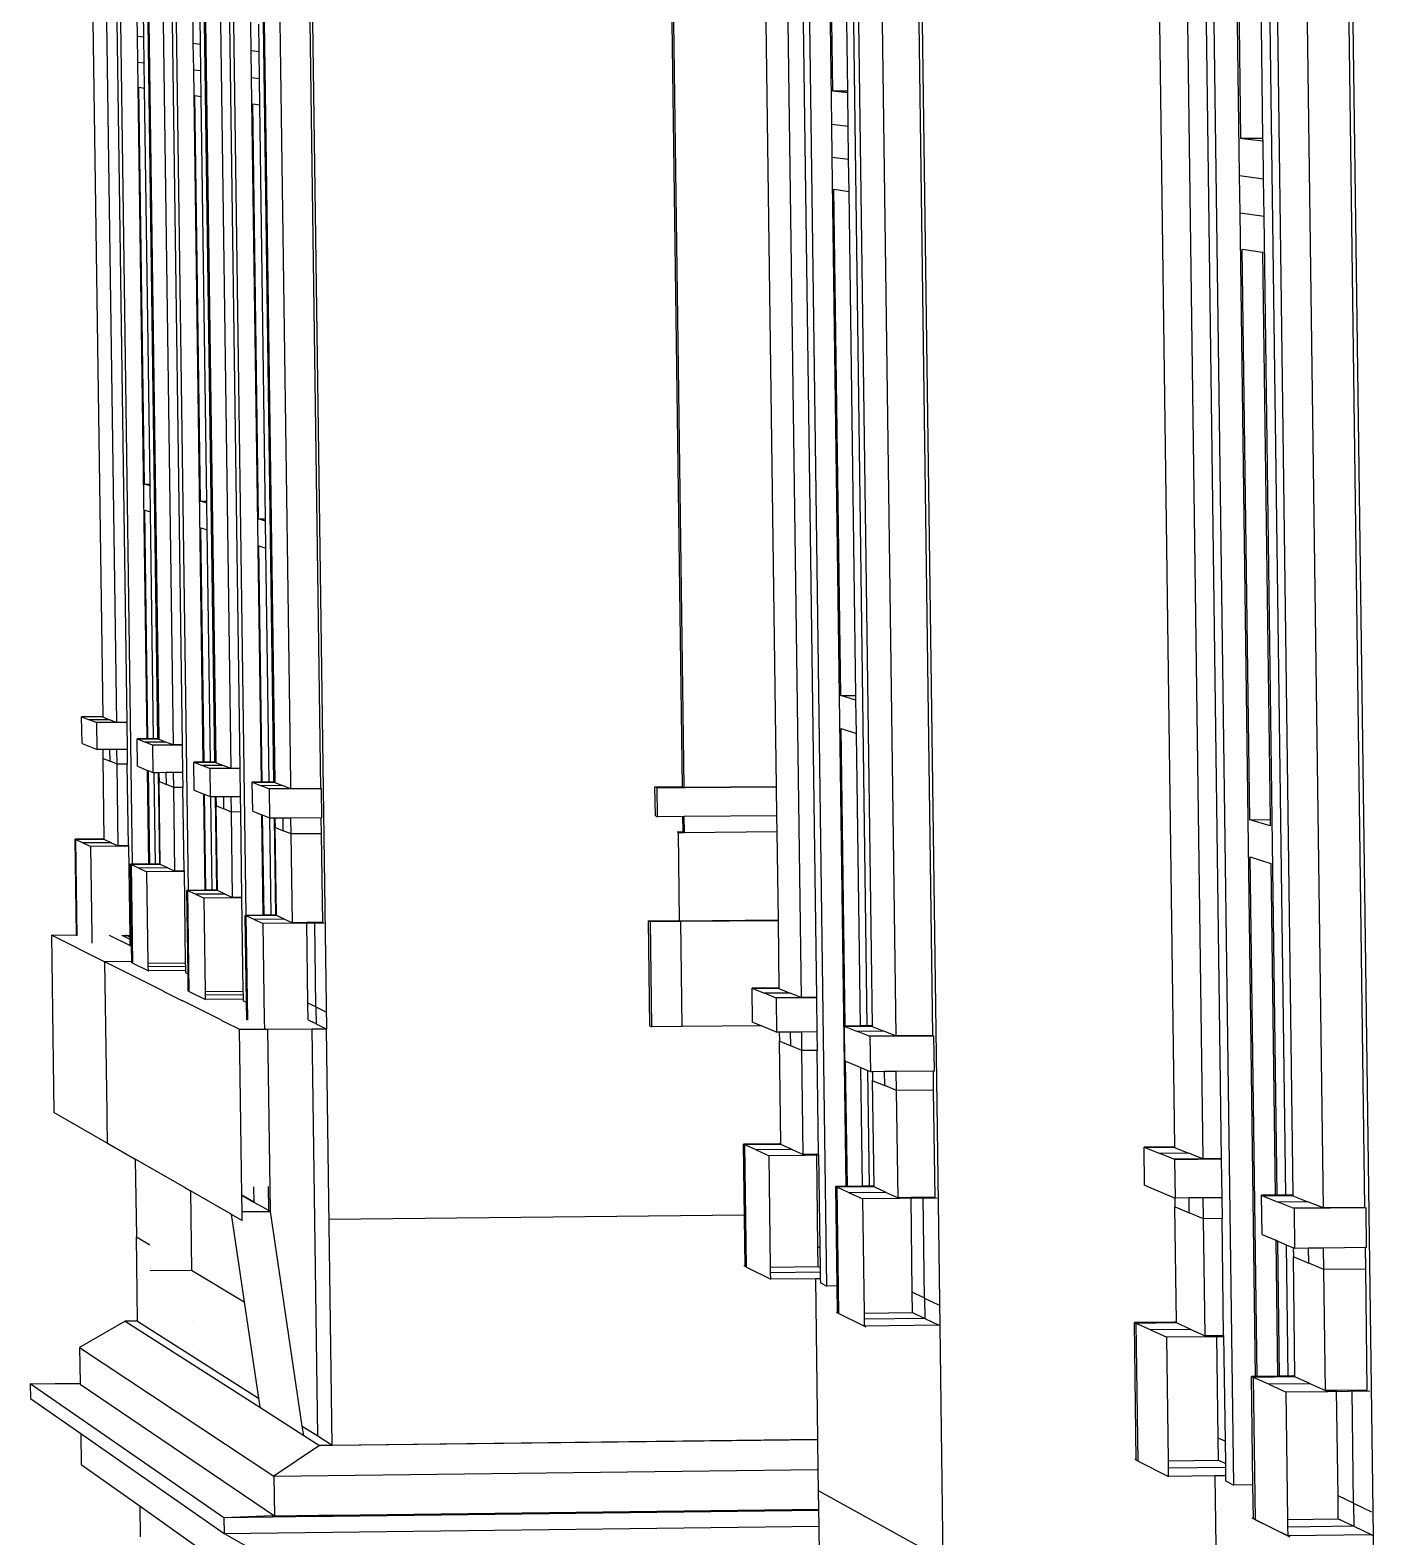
# Model space of a CAD drawing. Extents: x -106 to 80, y -44 to 65.
# Drawn here: x -104.66 to -99.27, y 0.11 to 6.14 of the extents above; entities that cross this region are included whole.
import ezdxf

# ---------------------------------------------------------------- set-up
doc = ezdxf.new("R2010")
doc.units = 0
doc.layers.get('0').update_dxf_attribs({"linetype": 'CONTINUOUS'})

msp = doc.modelspace()

# ---------------------------------------------------------------- linework, layer by layer
for p, q in [((-99.2843, 0.1133), (-99.5701, 21.6563)), ((-101.0191, 0.9534), (-101.2763, 20.0068)), ((-103.6944, 17.924), (-103.4762, 2.1432)), ((-99.7361, 8.9975), (-99.636, 1.4775)), ((-101.4018, 8.8145), (-101.3117, 2.1546)), ((-103.9974, 8.5294), (-103.9236, 3.2113)), ((-103.7624, 8.5552), (-103.6873, 3.1313)), ((-104.2239, 8.5045), (-104.1516, 3.3043)), ((-104.2518, 2.802), (-104.3135, 7.2321)), ((-104.2326, 6.1181), (-104.2481, 7.231)), ((-104.0285, 2.6976), (-104.0914, 7.2285)), ((-104.0089, 6.0898), (-104.0247, 7.2274)), ((-103.797, 2.5975), (-103.8612, 7.2247)), ((-103.7768, 6.0604), (-103.793, 7.2236)), ((-103.7389, 7.1981), (-103.6825, 3.1314)), ((-103.6763, 7.197), (-103.62, 3.1303)), ((-103.4981, 3.1055), (-103.5546, 7.197)), ((-102.0499, 3.1126), (-102.1056, 7.1973)), ((-102.1008, 7.1973), (-102.0451, 3.1109)), ((-101.4724, 1.113), (-101.5548, 7.1871)), ((-101.4526, 5.7662), (-101.4719, 7.1858)), ((-104.4239, 7.1362), (-104.3717, 3.3934)), ((-104.3692, 7.1348), (-104.3167, 3.3699)), ((-104.328, 7.1348), (-104.2755, 3.3702)), ((-104.2005, 7.1316), (-104.1472, 3.3044)), ((-104.1433, 7.1301), (-104.0897, 3.2798)), ((-104.1066, 7.1301), (-104.0531, 3.2801)), ((-103.9731, 7.1244), (-103.9188, 3.2113)), ((-103.9133, 7.1229), (-103.8586, 3.1856)), ((-103.8771, 7.1229), (-103.8225, 3.1859)), ((-99.843, 0.3163), (-99.9343, 7.1607)), ((-99.8198, 5.5595), (-99.8411, 7.1592)), ((-101.7288, 7.0672), (-101.6751, 3.1136)), ((-101.6401, 7.0649), (-101.575, 2.2684)), ((-101.5789, 7.0649), (-101.5139, 2.2689)), ((-101.4654, 7.0605), (-101.4496, 5.8994)), ((-101.3889, 5.8995), (-101.4046, 7.0589)), ((-101.357, 7.056), (-101.2907, 2.1548)), ((-101.263, 7.0535), (-101.1962, 2.1145)), ((-101.0477, 2.1158), (-101.1144, 7.0536)), ((-100.1522, 7.0261), (-100.0806, 1.6701)), ((-100.0398, 7.0232), (-99.9676, 1.6219)), ((-99.9652, 7.0233), (-99.8931, 1.6227)), ((-99.8331, 7.018), (-99.8157, 5.7095)), ((-99.7261, 5.7097), (-99.7435, 7.0157)), ((-99.6798, 7.0121), (-99.6061, 1.4778)), ((-99.5597, 7.0089), (-99.4855, 1.4262)), ((-99.3182, 1.4279), (-99.3922, 7.009)), ((-104.2069, 6.1148), (-104.2083, 6.22)), ((-103.9804, 6.0862), (-103.9819, 6.1936)), ((-103.7455, 6.0564), (-103.747, 6.1664)), ((-104.2326, 6.1181), (-104.2069, 6.1148)), ((-104.2312, 6.0146), (-104.2326, 6.1181)), ((-104.2054, 6.011), (-104.2069, 6.1148)), ((-104.0089, 6.0898), (-103.9804, 6.0862)), ((-104.0074, 5.9839), (-104.0089, 6.0898)), ((-103.979, 5.98), (-103.9804, 6.0862)), ((-103.7768, 6.0604), (-103.7455, 6.0564)), ((-103.7753, 5.9522), (-103.7768, 6.0604)), ((-103.744, 5.9479), (-103.7455, 6.0564)), ((-104.1935, 3.304), (-104.2312, 6.0146)), ((-104.2312, 6.0146), (-104.2054, 6.011)), ((-104.204, 5.9102), (-104.2054, 6.011)), ((-103.9689, 3.2109), (-104.0074, 5.9839)), ((-104.0074, 5.9839), (-103.979, 5.98)), ((-103.9775, 5.877), (-103.979, 5.98)), ((-104.2268, 5.9136), (-104.204, 5.9102)), ((-104.2047, 4.3237), (-104.2268, 5.9136)), ((-103.7362, 3.131), (-103.7753, 5.9522)), ((-103.7753, 5.9522), (-103.744, 5.9479)), ((-103.7425, 5.8425), (-103.744, 5.9479)), ((-104.182, 4.3238), (-104.204, 5.9102)), ((-103.9803, 4.2556), (-104.0029, 5.8807)), ((-104.0029, 5.8807), (-103.9775, 5.877)), ((-103.955, 4.2557), (-103.9775, 5.877)), ((-101.4496, 5.8994), (-101.439, 5.8981)), ((-101.4496, 5.8994), (-101.439, 5.8994)), ((-101.439, 5.8994), (-101.413, 5.8995)), ((-101.439, 5.8981), (-101.439, 5.8994)), ((-101.439, 5.8981), (-101.4129, 5.8951)), ((-101.4129, 5.8951), (-101.413, 5.8995)), ((-101.413, 5.8995), (-101.3889, 5.8995)), ((-101.4129, 5.8951), (-101.3888, 5.8923)), ((-101.3888, 5.8923), (-101.3889, 5.8995)), ((-101.3869, 5.7579), (-101.3888, 5.8923)), ((-103.7707, 5.8466), (-103.7425, 5.8425)), ((-103.7476, 4.1849), (-103.7707, 5.8466)), ((-103.7196, 4.1851), (-103.7425, 5.8425)), ((-101.4526, 5.7662), (-101.3869, 5.7579)), ((-101.4508, 5.6341), (-101.4526, 5.7662)), ((-101.3851, 5.6251), (-101.3869, 5.7579)), ((-99.8157, 5.7095), (-99.8082, 5.7086)), ((-99.8157, 5.7095), (-99.8082, 5.7095)), ((-99.8082, 5.7095), (-99.7752, 5.7096)), ((-99.8082, 5.7086), (-99.8082, 5.7095)), ((-99.8082, 5.7086), (-99.7751, 5.7048)), ((-99.7752, 5.7096), (-99.7261, 5.7097)), ((-99.7751, 5.7048), (-99.7752, 5.7096)), ((-99.7751, 5.7048), (-99.7259, 5.6991)), ((-99.7259, 5.6991), (-99.7261, 5.7097)), ((-99.7239, 5.5474), (-99.7259, 5.6991)), ((-101.395, 1.5117), (-101.4508, 5.6341)), ((-101.4508, 5.6341), (-101.3851, 5.6251)), ((-101.3834, 5.4963), (-101.3851, 5.6251)), ((-99.8198, 5.5595), (-99.7239, 5.5474)), ((-99.8178, 5.4107), (-99.8198, 5.5595)), ((-101.4168, 3.4773), (-101.4443, 5.5052)), ((-101.4443, 5.5052), (-101.3834, 5.4963)), ((-101.3561, 3.4777), (-101.3834, 5.4963)), ((-99.7219, 5.3976), (-99.7239, 5.5474)), ((-99.7557, 0.7512), (-99.8178, 5.4107)), ((-99.8178, 5.4107), (-99.7219, 5.3976)), ((-99.6697, 1.4771), (-99.7219, 5.3976)), ((-99.7793, 2.9802), (-99.8097, 5.2653)), ((-99.8097, 5.2653), (-99.7279, 5.2533)), ((-99.7279, 5.2533), (-99.6976, 2.9808)), ((-104.2047, 4.3237), (-104.182, 4.3238)), ((-104.1819, 4.3168), (-104.2047, 4.3237)), ((-104.1819, 4.3168), (-104.182, 4.3238)), ((-104.1804, 4.2129), (-104.1819, 4.3168)), ((-103.9803, 4.2556), (-103.955, 4.2557)), ((-103.9549, 4.2479), (-103.9803, 4.2556)), ((-103.9549, 4.2479), (-103.955, 4.2557)), ((-103.9534, 4.1416), (-103.9549, 4.2479)), ((-104.1905, 3.3041), (-104.2033, 4.22)), ((-104.2033, 4.22), (-104.1804, 4.2129)), ((-104.1678, 3.3042), (-104.1804, 4.2129)), ((-103.7476, 4.1849), (-103.7196, 4.1851)), ((-103.7195, 4.1764), (-103.7476, 4.1849)), ((-103.7195, 4.1764), (-103.7196, 4.1851)), ((-103.718, 4.0678), (-103.7195, 4.1764)), ((-103.9658, 3.211), (-103.9788, 4.1496)), ((-103.9788, 4.1496), (-103.9534, 4.1416)), ((-103.9405, 3.2111), (-103.9534, 4.1416)), ((-103.733, 3.131), (-103.7461, 4.0766)), ((-103.7461, 4.0766), (-103.718, 4.0678)), ((-103.705, 3.1312), (-103.718, 4.0678)), ((-101.4168, 3.4773), (-101.3561, 3.4777)), ((-101.3558, 3.4588), (-101.4168, 3.4773)), ((-101.3558, 3.4588), (-101.3561, 3.4777)), ((-101.354, 3.326), (-101.3558, 3.4588)), ((-104.3717, 3.3934), (-104.4559, 3.3928)), ((-104.4544, 3.2862), (-104.4559, 3.3928)), ((-104.4559, 3.3928), (-104.4526, 3.3915)), ((-104.3717, 3.392), (-104.4526, 3.3915)), ((-104.4526, 3.3915), (-104.4254, 3.3804)), ((-104.3443, 3.381), (-104.4254, 3.3804)), ((-104.398, 3.3694), (-104.4254, 3.3804)), ((-104.3717, 3.3934), (-104.3717, 3.392)), ((-104.3717, 3.392), (-104.3443, 3.381)), ((-104.3444, 3.3922), (-104.3445, 3.3922)), ((-104.3167, 3.3699), (-104.3443, 3.381)), ((-104.3169, 3.3812), (-104.317, 3.3812)), ((-104.3167, 3.3699), (-104.398, 3.3694)), ((-104.3958, 3.3685), (-104.398, 3.3694)), ((-104.2755, 3.3693), (-104.3958, 3.3685)), ((-104.3943, 3.2612), (-104.3958, 3.3685)), ((-104.2755, 3.3702), (-104.3167, 3.3699)), ((-104.2755, 3.3702), (-104.2755, 3.3693)), ((-104.2755, 3.3693), (-104.274, 3.262)), ((-101.3989, 2.1539), (-101.415, 3.3451)), ((-101.415, 3.3451), (-101.354, 3.326)), ((-101.3381, 2.1544), (-101.354, 3.326)), ((-104.4544, 3.2862), (-104.3943, 3.2612)), ((-104.3699, 3.2613), (-104.3943, 3.2612)), ((-104.3426, 3.2615), (-104.3699, 3.2613)), ((-104.3694, 3.2261), (-104.3699, 3.2613)), ((-104.3152, 3.2617), (-104.3426, 3.2615)), ((-104.342, 3.2146), (-104.3426, 3.2615)), ((-104.274, 3.262), (-104.3152, 3.2617)), ((-104.3144, 3.2031), (-104.3152, 3.2617)), ((-104.274, 3.262), (-104.2732, 3.2034)), ((-104.1935, 3.304), (-104.2333, 3.3038)), ((-104.2318, 3.1947), (-104.2333, 3.3038)), ((-104.2333, 3.3038), (-104.2299, 3.3024)), ((-104.1472, 3.3029), (-104.2299, 3.3024)), ((-104.2299, 3.3024), (-104.2014, 3.2908)), ((-104.1186, 3.2914), (-104.2014, 3.2908)), ((-104.1728, 3.2792), (-104.2014, 3.2908)), ((-104.1905, 3.3041), (-104.1935, 3.304)), ((-104.1678, 3.3042), (-104.1905, 3.3041)), ((-104.0897, 3.2798), (-104.1728, 3.2792)), ((-104.1705, 3.2783), (-104.1728, 3.2792)), ((-104.0531, 3.2791), (-104.1705, 3.2783)), ((-104.169, 3.1686), (-104.1705, 3.2783)), ((-104.1516, 3.3043), (-104.1678, 3.3042)), ((-104.1472, 3.3044), (-104.1516, 3.3043)), ((-104.1472, 3.3044), (-104.1472, 3.3029)), ((-104.1472, 3.3029), (-104.1186, 3.2914)), ((-104.1187, 3.3031), (-104.1188, 3.3031)), ((-104.0897, 3.2798), (-104.1186, 3.2914)), ((-104.0899, 3.2916), (-104.09, 3.2916)), ((-104.0531, 3.2801), (-104.0897, 3.2798)), ((-104.0531, 3.2801), (-104.0531, 3.2791)), ((-104.0531, 3.2791), (-104.0516, 3.1694)), ((-104.3701, 3.2264), (-104.3694, 3.2261)), ((-104.3656, 2.9029), (-104.3701, 3.2264)), ((-104.3694, 3.2261), (-104.342, 3.2146)), ((-104.3144, 3.2031), (-104.342, 3.2146)), ((-104.2732, 3.2034), (-104.3144, 3.2031)), ((-104.3098, 2.8761), (-104.3144, 3.2031)), ((-104.2686, 2.8764), (-104.2732, 3.2034)), ((-103.9689, 3.2109), (-104.0069, 3.2107)), ((-104.0053, 3.0992), (-104.0069, 3.2107)), ((-104.0069, 3.2107), (-104.0032, 3.2092)), ((-103.9188, 3.2098), (-104.0032, 3.2092)), ((-104.0032, 3.2092), (-103.9735, 3.1971)), ((-103.9658, 3.211), (-103.9689, 3.2109)), ((-103.9405, 3.2111), (-103.9658, 3.211)), ((-103.9236, 3.2113), (-103.9405, 3.2111)), ((-103.9188, 3.2113), (-103.9236, 3.2113)), ((-103.9188, 3.2113), (-103.9188, 3.2098)), ((-103.9188, 3.2098), (-103.8888, 3.1977)), ((-103.889, 3.21), (-103.889, 3.21)), ((-103.8588, 3.198), (-103.8589, 3.198)), ((-104.2318, 3.1947), (-104.1917, 3.178)), ((-104.1865, 2.8025), (-104.1917, 3.178)), ((-104.1917, 3.178), (-104.1888, 3.1768)), ((-104.1835, 2.8025), (-104.1888, 3.1768)), ((-104.169, 3.1686), (-104.1888, 3.1768)), ((-104.1659, 3.1686), (-104.169, 3.1686)), ((-104.1497, 3.1687), (-104.1659, 3.1686)), ((-104.1608, 2.8027), (-104.1659, 3.1686)), ((-104.1497, 3.1687), (-104.1446, 2.8028)), ((-104.1454, 3.1687), (-104.1497, 3.1687)), ((-104.1169, 3.1689), (-104.1454, 3.1687)), ((-104.1449, 3.1333), (-104.1454, 3.1687)), ((-104.0882, 3.1691), (-104.1169, 3.1689)), ((-104.1162, 3.1213), (-104.1169, 3.1689)), ((-104.0516, 3.1694), (-104.0882, 3.1691)), ((-104.0873, 3.1092), (-104.0882, 3.1691)), ((-104.0516, 3.1694), (-104.0507, 3.1094)), ((-103.8888, 3.1977), (-103.9735, 3.1971)), ((-103.9436, 3.185), (-103.9735, 3.1971)), ((-103.8586, 3.1856), (-103.9436, 3.185)), ((-103.9412, 3.184), (-103.9436, 3.185)), ((-103.8225, 3.1849), (-103.9412, 3.184)), ((-103.9396, 3.0718), (-103.9412, 3.184)), ((-103.8586, 3.1856), (-103.8888, 3.1977)), ((-103.8225, 3.1859), (-103.8586, 3.1856)), ((-103.8225, 3.1859), (-103.8225, 3.1849)), ((-103.8225, 3.1849), (-103.8209, 3.0727)), ((-104.1456, 3.1336), (-104.1449, 3.1333)), ((-104.141, 2.8028), (-104.1456, 3.1336)), ((-104.1449, 3.1333), (-104.1162, 3.1213)), ((-104.0873, 3.1092), (-104.1162, 3.1213)), ((-104.0507, 3.1094), (-104.0873, 3.1092)), ((-104.0827, 2.7748), (-104.0873, 3.1092)), ((-104.0461, 2.7751), (-104.0507, 3.1094)), ((-104.0053, 3.0992), (-103.9671, 3.0833)), ((-103.9618, 2.6981), (-103.9671, 3.0833)), ((-103.9671, 3.0833), (-103.964, 3.082)), ((-103.9587, 2.6982), (-103.964, 3.082)), ((-103.9396, 3.0718), (-103.964, 3.082)), ((-103.7362, 3.131), (-103.7727, 3.1307)), ((-103.7711, 3.0149), (-103.7727, 3.1307)), ((-103.7727, 3.1307), (-103.7689, 3.1292)), ((-103.6825, 3.1298), (-103.7689, 3.1292)), ((-103.7689, 3.1292), (-103.7378, 3.1166)), ((-103.6512, 3.1172), (-103.7378, 3.1166)), ((-103.7065, 3.104), (-103.7378, 3.1166)), ((-103.733, 3.131), (-103.7362, 3.131)), ((-103.705, 3.1312), (-103.733, 3.131)), ((-103.6196, 3.1046), (-103.7065, 3.104)), ((-103.7039, 3.1029), (-103.7065, 3.104)), ((-103.6873, 3.1313), (-103.705, 3.1312)), ((-103.4955, 3.1045), (-103.7039, 3.1029)), ((-103.7023, 2.9863), (-103.7039, 3.1029)), ((-103.6825, 3.1314), (-103.6873, 3.1313)), ((-103.6825, 3.1314), (-103.6825, 3.1298)), ((-103.6825, 3.1298), (-103.6512, 3.1172)), ((-103.6513, 3.13), (-103.6514, 3.13)), ((-103.6196, 3.1046), (-103.6512, 3.1172)), ((-103.62, 3.1303), (-103.62, 3.1303)), ((-103.62, 3.1303), (-103.6196, 3.1046)), ((-103.6198, 3.1175), (-103.6199, 3.1175)), ((-103.4981, 3.1055), (-103.6196, 3.1046)), ((-103.4981, 3.1055), (-103.4955, 3.1045)), ((-103.4939, 2.9879), (-103.4955, 3.1045)), ((-102.1605, 3.1118), (-102.0499, 3.1126)), ((-102.1589, 2.9954), (-102.1605, 3.1118)), ((-102.1605, 3.1118), (-102.1522, 3.1089)), ((-102.1522, 3.1089), (-102.0416, 3.1097)), ((-102.1506, 2.9924), (-102.1522, 3.1089)), ((-102.0499, 3.1126), (-102.0451, 3.1109)), ((-102.0451, 3.1109), (-101.6751, 3.1136)), ((-102.0451, 3.1109), (-102.0416, 3.1097)), ((-102.0416, 3.1097), (-101.6751, 3.1124)), ((-101.6751, 3.1136), (-101.6751, 3.1124)), ((-101.6751, 3.1124), (-101.6735, 2.996)), ((-103.9386, 3.0718), (-103.9396, 3.0718)), ((-103.9217, 3.072), (-103.9386, 3.0718)), ((-103.9334, 2.6984), (-103.9386, 3.0718)), ((-103.9217, 3.072), (-103.9165, 2.6985)), ((-103.9169, 3.072), (-103.9217, 3.072)), ((-103.9172, 3.0367), (-103.9164, 3.0363)), ((-103.9125, 2.6985), (-103.9172, 3.0367)), ((-103.887, 3.0722), (-103.9169, 3.072)), ((-103.9164, 3.0363), (-103.9169, 3.072)), ((-103.9164, 3.0363), (-103.8864, 3.0238)), ((-103.8571, 3.0724), (-103.887, 3.0722)), ((-103.8864, 3.0238), (-103.887, 3.0722)), ((-103.8562, 3.0111), (-103.8864, 3.0238)), ((-103.8209, 3.0727), (-103.8571, 3.0724)), ((-103.8562, 3.0111), (-103.8571, 3.0724)), ((-103.8209, 3.0727), (-103.8201, 3.0114)), ((-103.8201, 3.0114), (-103.8562, 3.0111)), ((-103.8515, 2.6692), (-103.8562, 3.0111)), ((-103.8201, 3.0114), (-103.8153, 2.6695)), ((-103.7711, 3.0149), (-103.7344, 2.9997)), ((-103.7289, 2.5981), (-103.7344, 2.9997)), ((-103.7344, 2.9997), (-103.7312, 2.9983)), ((-103.7256, 2.5981), (-103.7312, 2.9983)), ((-103.703, 2.9866), (-103.7312, 2.9983)), ((-103.6976, 2.5983), (-103.703, 2.9866)), ((-103.703, 2.9866), (-103.7023, 2.9863)), ((-103.6853, 2.9865), (-103.7023, 2.9863)), ((-103.6853, 2.9865), (-103.6799, 2.5985)), ((-103.6805, 2.9865), (-103.6853, 2.9865)), ((-103.6494, 2.9867), (-103.6805, 2.9865)), ((-103.68, 2.9495), (-103.6805, 2.9865)), ((-103.618, 2.987), (-103.6494, 2.9867)), ((-103.6487, 2.9364), (-103.6494, 2.9867)), ((-103.4964, 2.9879), (-103.618, 2.987)), ((-103.6171, 2.9233), (-103.618, 2.987)), ((-103.4956, 2.9242), (-103.4964, 2.9879)), ((-103.4939, 2.9879), (-103.4964, 2.9879)), ((-102.1589, 2.9954), (-102.1506, 2.9924)), ((-102.0435, 2.9932), (-102.1506, 2.9924)), ((-102.0474, 2.9316), (-102.0483, 2.9932)), ((-101.6735, 2.996), (-102.0435, 2.9932)), ((-102.0426, 2.9298), (-102.0435, 2.9932)), ((-101.6735, 2.996), (-101.6726, 2.9326)), ((-99.7793, 2.9802), (-99.6976, 2.9808)), ((-99.6973, 2.9553), (-99.7793, 2.9802)), ((-99.6976, 2.9808), (-99.6973, 2.9553)), ((-104.3693, 2.9029), (-104.4824, 2.902)), ((-104.4788, 2.9004), (-104.4824, 2.902)), ((-104.4771, 2.5191), (-104.4824, 2.902)), ((-104.3656, 2.9012), (-104.4788, 2.9004)), ((-104.4509, 2.8877), (-104.4788, 2.9004)), ((-104.4734, 2.5158), (-104.4788, 2.9004)), ((-104.3656, 2.9029), (-104.3693, 2.9029)), ((-104.3656, 2.9012), (-104.3693, 2.9029)), ((-104.3656, 2.9012), (-104.3656, 2.9029)), ((-104.3374, 2.8885), (-104.3656, 2.9012)), ((-103.6809, 2.9499), (-103.68, 2.9495)), ((-103.676, 2.5985), (-103.6809, 2.9499)), ((-103.68, 2.9495), (-103.6487, 2.9364)), ((-103.6171, 2.9233), (-103.6487, 2.9364)), ((-103.4956, 2.9242), (-103.6171, 2.9233)), ((-103.6122, 2.5678), (-103.6171, 2.9233)), ((-103.4906, 2.5688), (-103.4956, 2.9242)), ((-102.0715, 2.9314), (-102.0474, 2.9316)), ((-102.0667, 2.9296), (-102.0426, 2.9298)), ((-102.0618, 2.5747), (-102.0667, 2.9296)), ((-102.0426, 2.9298), (-101.6726, 2.9326)), ((-101.6726, 2.9326), (-101.6678, 2.578)), ((-104.3374, 2.8885), (-104.4509, 2.8877)), ((-104.4509, 2.8877), (-104.4193, 2.8732)), ((-104.3054, 2.8741), (-104.4193, 2.8732)), ((-104.4143, 2.5163), (-104.4193, 2.8732)), ((-104.3374, 2.8885), (-104.3098, 2.8761)), ((-104.2686, 2.8764), (-104.3098, 2.8761)), ((-104.3054, 2.8741), (-104.3098, 2.8761)), ((-104.2686, 2.8743), (-104.3054, 2.8741)), ((-104.2686, 2.8764), (-104.2636, 2.5164)), ((-104.2518, 2.802), (-104.2605, 2.8019)), ((-104.2567, 2.8002), (-104.2605, 2.8019)), ((-104.2559, 2.4738), (-104.2605, 2.8019)), ((-104.141, 2.8011), (-104.2567, 2.8002)), ((-104.2276, 2.7869), (-104.2567, 2.8002)), ((-104.2512, 2.4057), (-104.2567, 2.8002)), ((-104.1865, 2.8025), (-104.2518, 2.802)), ((-104.1115, 2.7878), (-104.2276, 2.7869)), ((-104.2276, 2.7869), (-104.1945, 2.7718)), ((-104.1835, 2.8025), (-104.1865, 2.8025)), ((-104.1608, 2.8027), (-104.1835, 2.8025)), ((-104.1448, 2.8028), (-104.1608, 2.8027)), ((-104.141, 2.8011), (-104.1448, 2.8028)), ((-104.1446, 2.8028), (-104.1448, 2.8028)), ((-104.141, 2.8028), (-104.1446, 2.8028)), ((-104.141, 2.8011), (-104.141, 2.8028)), ((-104.1115, 2.7878), (-104.141, 2.8011)), ((-104.1115, 2.7878), (-104.0827, 2.7748)), ((-99.7496, 0.7513), (-99.7773, 2.8312)), ((-99.7773, 2.8312), (-99.6953, 2.8055)), ((-99.6953, 2.8055), (-99.6776, 1.477)), ((-104.078, 2.7727), (-104.1945, 2.7718)), ((-104.1894, 2.4063), (-104.1945, 2.7718)), ((-104.0461, 2.7751), (-104.0827, 2.7748)), ((-104.078, 2.7727), (-104.0827, 2.7748)), ((-104.0461, 2.7729), (-104.078, 2.7727)), ((-104.0461, 2.7751), (-104.041, 2.4075)), ((-104.0307, 2.6958), (-104.0347, 2.6976)), ((-104.0285, 2.6976), (-104.0347, 2.6976)), ((-104.03, 2.3634), (-104.0347, 2.6976)), ((-103.9124, 2.6967), (-104.0307, 2.6958)), ((-104.0002, 2.6819), (-104.0307, 2.6958)), ((-104.0251, 2.2925), (-104.0307, 2.6958)), ((-103.9618, 2.6981), (-104.0285, 2.6976)), ((-103.8816, 2.6828), (-104.0002, 2.6819)), ((-104.0002, 2.6819), (-103.9656, 2.666)), ((-103.8466, 2.667), (-103.9656, 2.666)), ((-103.9604, 2.293), (-103.9656, 2.666)), ((-103.9587, 2.6982), (-103.9618, 2.6981)), ((-103.9334, 2.6984), (-103.9587, 2.6982)), ((-103.9165, 2.6985), (-103.9334, 2.6984)), ((-103.9164, 2.6985), (-103.9165, 2.6985)), ((-103.9125, 2.6985), (-103.9164, 2.6985)), ((-103.9124, 2.6967), (-103.9164, 2.6985)), ((-103.9124, 2.6967), (-103.9125, 2.6985)), ((-103.8816, 2.6828), (-103.9124, 2.6967)), ((-103.8816, 2.6828), (-103.8515, 2.6692)), ((-103.8153, 2.6695), (-103.8515, 2.6692)), ((-103.8466, 2.667), (-103.8515, 2.6692)), ((-103.8153, 2.6672), (-103.8466, 2.667)), ((-103.8153, 2.6695), (-103.8101, 2.2943)), ((-103.7969, 2.5956), (-103.801, 2.5975)), ((-103.797, 2.5975), (-103.801, 2.5975)), ((-103.7962, 2.249), (-103.801, 2.5975)), ((-103.7289, 2.5981), (-103.797, 2.5975)), ((-103.676, 2.5966), (-103.7969, 2.5956)), ((-103.765, 2.5811), (-103.7969, 2.5956)), ((-103.7911, 2.1774), (-103.7969, 2.5956)), ((-103.7256, 2.5981), (-103.7289, 2.5981)), ((-103.6976, 2.5983), (-103.7256, 2.5981)), ((-103.6802, 2.5985), (-103.6976, 2.5983)), ((-103.676, 2.5966), (-103.6802, 2.5985)), ((-103.6799, 2.5985), (-103.6802, 2.5985)), ((-103.676, 2.5985), (-103.6799, 2.5985)), ((-103.676, 2.5966), (-103.676, 2.5985)), ((-103.6438, 2.5821), (-103.676, 2.5966)), ((-103.6438, 2.5821), (-103.765, 2.5811)), ((-103.765, 2.5811), (-103.7288, 2.5645)), ((-103.6071, 2.5655), (-103.7288, 2.5645)), ((-103.7234, 2.1777), (-103.7288, 2.5645)), ((-103.6438, 2.5821), (-103.6122, 2.5678)), ((-103.5547, 2.5683), (-103.6122, 2.5678)), ((-103.6071, 2.5655), (-103.6122, 2.5678)), ((-103.4855, 2.5665), (-103.6071, 2.5655)), ((-103.4906, 2.5688), (-103.5547, 2.5683)), ((-103.5503, 2.2463), (-103.5547, 2.5683)), ((-103.5177, 2.2307), (-103.5224, 2.5686)), ((-102.1878, 2.5756), (-102.0667, 2.5766)), ((-102.1878, 2.5756), (-102.183, 2.5737)), ((-102.1878, 2.5756), (-102.182, 2.1548)), ((-102.0618, 2.5747), (-102.183, 2.5737)), ((-102.183, 2.5737), (-102.1781, 2.5718)), ((-102.057, 2.5728), (-102.1781, 2.5718)), ((-102.1724, 2.1506), (-102.1781, 2.5718)), ((-102.0667, 2.5766), (-102.0618, 2.5747)), ((-101.6678, 2.578), (-102.0618, 2.5747)), ((-102.0618, 2.5747), (-102.057, 2.5728)), ((-101.6678, 2.576), (-102.057, 2.5728)), ((-102.0512, 2.1517), (-102.057, 2.5728)), ((-101.6678, 2.578), (-101.6678, 2.576)), ((-101.6678, 2.576), (-101.6641, 2.3065)), ((-104.577, 2.5183), (-104.4771, 2.5191)), ((-104.577, 2.5183), (-104.567, 1.8077)), ((-104.3638, 2.4116), (-104.577, 2.5183)), ((-104.477, 2.5176), (-104.4771, 2.5191)), ((-104.4139, 2.4863), (-104.4143, 2.5163)), ((-104.2631, 2.4773), (-104.3441, 2.5169)), ((-104.2932, 2.5161), (-104.2956, 2.5173)), ((-104.2932, 2.5161), (-104.277, 2.5163)), ((-104.2648, 2.5023), (-104.2932, 2.5161)), ((-104.277, 2.5163), (-104.2794, 2.5174)), ((-104.277, 2.5163), (-104.2636, 2.5164)), ((-104.2635, 2.5097), (-104.277, 2.5163)), ((-104.2634, 2.5023), (-104.2648, 2.5023)), ((-104.2634, 2.5017), (-104.2648, 2.5023)), ((-104.2636, 2.5164), (-104.2635, 2.5097)), ((-104.2635, 2.5097), (-104.2634, 2.5023)), ((-104.2634, 2.5023), (-104.2634, 2.5017)), ((-104.2634, 2.5017), (-104.2631, 2.4773)), ((-104.2631, 2.4773), (-104.2559, 2.4738)), ((-104.2551, 2.4125), (-104.2559, 2.4738)), ((-104.2551, 2.4125), (-104.3638, 2.4116)), ((-104.3638, 2.4116), (-104.3554, 1.8097)), ((-104.1285, 2.2939), (-104.3631, 2.4112)), ((-104.3412, 2.4003), (-104.3412, 2.3991)), ((-104.255, 2.4076), (-104.2551, 2.4125)), ((-104.2512, 2.4057), (-104.255, 2.4076)), ((-104.2512, 2.4057), (-104.1889, 2.3749)), ((-104.1894, 2.4063), (-104.041, 2.4075)), ((-104.1892, 2.3916), (-104.1894, 2.4063)), ((-104.0408, 2.3928), (-104.1892, 2.3916)), ((-104.1889, 2.3749), (-104.1892, 2.3916)), ((-104.0406, 2.3762), (-104.1889, 2.3749)), ((-104.041, 2.4075), (-104.0408, 2.3928)), ((-104.0408, 2.3928), (-104.0406, 2.3762)), ((-104.0406, 2.3762), (-104.0404, 2.3685)), ((-104.0404, 2.3685), (-104.03, 2.3634)), ((-104.0291, 2.2953), (-104.03, 2.3634)), ((-104.0313, 2.2935), (-104.0313, 2.2944)), ((-104.0251, 2.2925), (-104.0289, 2.2944)), ((-103.9604, 2.293), (-103.8101, 2.2943)), ((-103.9602, 2.2777), (-103.9604, 2.293)), ((-103.8101, 2.2943), (-103.8099, 2.279)), ((-101.6641, 2.3065), (-101.7719, 2.3055)), ((-101.77, 2.1699), (-101.7719, 2.3055)), ((-101.7719, 2.3055), (-101.7665, 2.3033)), ((-101.6641, 2.3042), (-101.7665, 2.3033)), ((-101.7665, 2.3033), (-101.7225, 2.2855)), ((-101.6641, 2.3065), (-101.6641, 2.3042)), ((-101.6641, 2.3042), (-101.6197, 2.2864)), ((-104.0537, 2.2551), (-104.1285, 2.2926)), ((-104.0544, 2.2568), (-104.0537, 2.2564)), ((-104.0537, 2.2564), (-104.0537, 2.2551)), ((-103.8962, 2.1776), (-104.0537, 2.2564)), ((-104.0251, 2.2925), (-103.96, 2.2602)), ((-103.8099, 2.279), (-103.9602, 2.2777)), ((-103.96, 2.2602), (-103.9602, 2.2777)), ((-103.8097, 2.2615), (-103.96, 2.2602)), ((-103.8099, 2.279), (-103.8097, 2.2615)), ((-103.8097, 2.2615), (-103.8096, 2.2556)), ((-103.7962, 2.249), (-103.8096, 2.2556)), ((-103.7952, 2.1794), (-103.7962, 2.249)), ((-103.5493, 2.1786), (-103.5503, 2.2463)), ((-103.5177, 2.2307), (-103.5503, 2.2463)), ((-101.6197, 2.2864), (-101.7225, 2.2855)), ((-101.6781, 2.2675), (-101.7225, 2.2855)), ((-101.575, 2.2684), (-101.6781, 2.2675)), ((-101.6745, 2.266), (-101.6781, 2.2675)), ((-101.5139, 2.2674), (-101.6745, 2.266)), ((-101.6726, 2.1294), (-101.6745, 2.266)), ((-101.575, 2.2684), (-101.6197, 2.2864)), ((-101.5139, 2.2689), (-101.575, 2.2684)), ((-101.5139, 2.2689), (-101.5139, 2.2674)), ((-101.5139, 2.2674), (-101.512, 2.1308)), ((-103.8838, 2.1701), (-103.8962, 2.1763)), ((-103.7229, 2.1436), (-103.7234, 2.1777)), ((-103.5493, 2.1786), (-103.5331, 2.1708)), ((-103.5177, 2.2307), (-103.5167, 2.1629)), ((-103.5177, 2.2307), (-103.4806, 2.213)), ((-103.8838, 2.1714), (-103.8239, 2.1414)), ((-103.8838, 2.1714), (-103.8838, 2.1701)), ((-103.8239, 2.1414), (-103.7118, 2.142)), ((-103.8147, 1.4765), (-103.8239, 2.1414)), ((-103.7118, 2.142), (-103.5327, 2.1429)), ((-103.7118, 2.142), (-103.7017, 1.4128)), ((-103.5167, 2.1629), (-103.5331, 2.1708)), ((-103.5327, 2.1429), (-103.4762, 2.1432)), ((-103.5101, 0.5126), (-103.5327, 2.1429)), ((-103.5167, 2.1629), (-103.4797, 2.1449)), ((-103.4797, 2.1449), (-103.4762, 2.1432)), ((-103.4532, 0.4764), (-103.4762, 2.1432)), ((-102.182, 2.1548), (-102.1724, 2.1506)), ((-102.0512, 2.1517), (-102.1724, 2.1506)), ((-101.7332, 2.1546), (-102.0512, 2.1517)), ((-101.77, 2.1699), (-101.7332, 2.1546)), ((-101.7332, 2.1546), (-101.6726, 2.1294)), ((-101.6617, 2.1295), (-101.6726, 2.1294)), ((-101.6176, 2.1298), (-101.6617, 2.1295)), ((-101.6612, 2.0932), (-101.6617, 2.1295)), ((-101.5731, 2.1302), (-101.6176, 2.1298)), ((-101.6168, 2.0746), (-101.6176, 2.1298)), ((-101.512, 2.1308), (-101.5731, 2.1302)), ((-101.5721, 2.0559), (-101.5731, 2.1302)), ((-101.512, 2.1308), (-101.511, 2.0564)), ((-101.3989, 2.1539), (-101.4017, 2.1538)), ((-101.3998, 2.0142), (-101.4017, 2.1538)), ((-101.4017, 2.1538), (-101.396, 2.1515)), ((-101.3381, 2.1544), (-101.3989, 2.1539)), ((-101.2907, 2.1525), (-101.396, 2.1515)), ((-101.396, 2.1515), (-101.3493, 2.1326)), ((-101.2436, 2.1335), (-101.3493, 2.1326)), ((-101.3023, 2.1135), (-101.3493, 2.1326)), ((-101.3117, 2.1546), (-101.3381, 2.1544)), ((-101.2907, 2.1548), (-101.3117, 2.1546)), ((-101.1962, 2.1145), (-101.3023, 2.1135)), ((-101.2985, 2.112), (-101.3023, 2.1135)), ((-101.0438, 2.1143), (-101.2985, 2.112)), ((-101.2965, 1.9712), (-101.2985, 2.112)), ((-101.2907, 2.1548), (-101.2907, 2.1525)), ((-101.2907, 2.1525), (-101.2436, 2.1335)), ((-101.1962, 2.1145), (-101.2436, 2.1335)), ((-101.0477, 2.1158), (-101.1962, 2.1145)), ((-101.0477, 2.1158), (-101.0438, 2.1143)), ((-101.0419, 1.9736), (-101.0438, 2.1143)), ((-101.6624, 2.0937), (-101.6612, 2.0932)), ((-101.6568, 1.6828), (-101.6624, 2.0937)), ((-101.6612, 2.0932), (-101.6168, 2.0746)), ((-101.5721, 2.0559), (-101.6168, 2.0746)), ((-101.511, 2.0564), (-101.5721, 2.0559)), ((-101.5665, 1.6393), (-101.5721, 2.0559)), ((-101.5053, 1.6399), (-101.511, 2.0564)), ((-101.397, 2.013), (-101.3998, 2.0142)), ((-101.3902, 1.5118), (-101.397, 2.013)), ((-101.397, 2.013), (-101.3359, 1.9876)), ((-101.3295, 1.5124), (-101.3359, 1.9876)), ((-101.3359, 1.9876), (-101.3093, 1.9765)), ((-101.3093, 1.9765), (-101.303, 1.5127)), ((-101.2965, 1.9712), (-101.3093, 1.9765)), ((-101.2882, 1.9713), (-101.2965, 1.9712)), ((-101.289, 1.9357), (-101.2877, 1.9352)), ((-101.2832, 1.5129), (-101.289, 1.9357)), ((-101.2414, 1.9717), (-101.2882, 1.9713)), ((-101.2877, 1.9352), (-101.2882, 1.9713)), ((-101.2877, 1.9352), (-101.2406, 1.9155)), ((-101.1943, 1.9722), (-101.2414, 1.9717)), ((-101.2406, 1.9155), (-101.2414, 1.9717)), ((-101.0458, 1.9736), (-101.1943, 1.9722)), ((-101.1932, 1.8956), (-101.1943, 1.9722)), ((-101.0448, 1.897), (-101.0458, 1.9736)), ((-101.0419, 1.9736), (-101.0458, 1.9736)), ((-101.1932, 1.8956), (-101.2406, 1.9155)), ((-101.0448, 1.897), (-101.1932, 1.8956)), ((-101.1874, 1.4667), (-101.1932, 1.8956)), ((-101.039, 1.4682), (-101.0448, 1.897)), ((-104.3537, 1.6855), (-104.567, 1.8077)), ((-104.3554, 1.8097), (-104.3547, 1.8097)), ((-104.3554, 1.8097), (-104.355, 1.7808)), ((-104.3543, 1.7804), (-104.355, 1.7808)), ((-104.355, 1.7808), (-104.3537, 1.6855)), ((-104.3537, 1.6855), (-104.353, 1.6855)), ((-104.353, 1.6851), (-104.2413, 1.6211)), ((-101.6627, 1.6828), (-101.806, 1.6814)), ((-101.7993, 1.191), (-101.806, 1.6814)), ((-101.8001, 1.6787), (-101.806, 1.6814)), ((-101.6568, 1.6801), (-101.8001, 1.6787)), ((-101.755, 1.6581), (-101.8001, 1.6787)), ((-101.7935, 1.1881), (-101.8001, 1.6787)), ((-101.6112, 1.6595), (-101.755, 1.6581)), ((-101.755, 1.6581), (-101.7037, 1.6347)), ((-101.5592, 1.6361), (-101.7037, 1.6347)), ((-101.6976, 1.1891), (-101.7037, 1.6347)), ((-101.6568, 1.6828), (-101.6627, 1.6828)), ((-101.6568, 1.6801), (-101.6627, 1.6828)), ((-101.6568, 1.6801), (-101.6568, 1.6828)), ((-101.6112, 1.6595), (-101.6568, 1.6801)), ((-101.6112, 1.6595), (-101.5665, 1.6393)), ((-101.513, 1.6399), (-101.5665, 1.6393)), ((-101.5592, 1.6361), (-101.5665, 1.6393)), ((-101.5053, 1.6366), (-101.5592, 1.6361)), ((-101.508, 1.2703), (-101.513, 1.6399)), ((-101.5053, 1.6399), (-101.513, 1.6399)), ((-101.5053, 1.6399), (-101.5003, 1.2666)), ((-100.0806, 1.6701), (-100.2022, 1.669)), ((-100.2002, 1.5164), (-100.2022, 1.669)), ((-100.2022, 1.669), (-100.1954, 1.6662)), ((-100.0806, 1.6673), (-100.1954, 1.6662)), ((-100.1954, 1.6662), (-100.1397, 1.6436)), ((-100.0243, 1.6447), (-100.1397, 1.6436)), ((-100.0834, 1.6208), (-100.1397, 1.6436)), ((-100.0806, 1.6701), (-100.0806, 1.6673)), ((-100.0806, 1.6673), (-100.0243, 1.6447)), ((-99.9676, 1.6219), (-100.0243, 1.6447)), ((-99.9682, 1.6453), (-99.9682, 1.6453)), ((-104.2413, 1.6211), (-104.2369, 1.3101)), ((-104.0433, 1.5077), (-104.2413, 1.6211)), ((-99.9676, 1.6219), (-100.0834, 1.6208)), ((-100.0788, 1.6189), (-100.0834, 1.6208)), ((-99.8931, 1.6207), (-100.0788, 1.6189)), ((-100.0768, 1.465), (-100.0788, 1.6189)), ((-99.8931, 1.6227), (-99.9676, 1.6219)), ((-99.8931, 1.6227), (-99.8931, 1.6207)), ((-99.8931, 1.6207), (-99.891, 1.4669)), ((-103.7676, 1.5104), (-103.7668, 1.4495)), ((-103.7675, 1.5104), (-103.7667, 1.4495)), ((-103.7095, 1.511), (-103.7082, 1.4165)), ((-101.395, 1.5117), (-101.4369, 1.5113)), ((-101.4307, 1.5085), (-101.4369, 1.5113)), ((-101.4315, 1.1134), (-101.4369, 1.5113)), ((-101.2832, 1.51), (-101.4307, 1.5085)), ((-101.3829, 1.4867), (-101.4307, 1.5085)), ((-101.4238, 1.0034), (-101.4307, 1.5085)), ((-101.3902, 1.5118), (-101.395, 1.5117)), ((-101.3295, 1.5124), (-101.3902, 1.5118)), ((-101.303, 1.5127), (-101.3295, 1.5124)), ((-101.2895, 1.5128), (-101.303, 1.5127)), ((-101.2832, 1.5129), (-101.2895, 1.5128)), ((-101.2832, 1.51), (-101.2895, 1.5128)), ((-101.2832, 1.51), (-101.2832, 1.5129)), ((-101.2349, 1.4881), (-101.2832, 1.51)), ((-100.2002, 1.5164), (-100.0779, 1.4655)), ((-104.0433, 1.5077), (-104.0202, 1.4945)), ((-104.0202, 1.4945), (-104.0158, 1.1766)), ((-103.8575, 1.4013), (-104.0202, 1.4945)), ((-103.8147, 1.4765), (-103.7668, 1.4495)), ((-103.8138, 1.4109), (-103.8147, 1.4765)), ((-103.7668, 1.4495), (-103.8147, 1.4765)), ((-103.8147, 1.4765), (-103.8147, 1.4765)), ((-103.7668, 1.4495), (-103.7667, 1.4495)), ((-103.7667, 1.4495), (-103.7082, 1.4165)), ((-101.2349, 1.4881), (-101.3829, 1.4867)), ((-101.3829, 1.4867), (-101.3284, 1.4618)), ((-101.1798, 1.4633), (-101.3284, 1.4618)), ((-101.3222, 1.0045), (-101.3284, 1.4618)), ((-101.2349, 1.4881), (-101.1874, 1.4667)), ((-101.1352, 1.4673), (-101.1874, 1.4667)), ((-101.1798, 1.4633), (-101.1874, 1.4667)), ((-101.0312, 1.4648), (-101.1798, 1.4633)), ((-101.039, 1.4682), (-101.1352, 1.4673)), ((-101.1301, 1.0881), (-101.1352, 1.4673)), ((-101.0812, 1.0647), (-101.0866, 1.4678)), ((-100.0774, 1.4299), (-100.0779, 1.4655)), ((-100.0779, 1.4655), (-100.0768, 1.465)), ((-100.0219, 1.4656), (-100.0768, 1.465)), ((-99.9656, 1.4661), (-100.0219, 1.4656)), ((-100.0211, 1.4063), (-100.0219, 1.4656)), ((-99.891, 1.4669), (-99.9656, 1.4661)), ((-99.9645, 1.3826), (-99.9656, 1.4661)), ((-99.891, 1.4669), (-99.8899, 1.3834)), ((-99.6776, 1.477), (-99.732, 1.4765)), ((-99.7299, 1.3188), (-99.732, 1.4765)), ((-99.732, 1.4765), (-99.7247, 1.4735)), ((-99.6061, 1.4747), (-99.7247, 1.4735)), ((-99.7247, 1.4735), (-99.6651, 1.4494)), ((-99.6697, 1.4771), (-99.6776, 1.477)), ((-99.636, 1.4775), (-99.6697, 1.4771)), ((-99.546, 1.4506), (-99.6651, 1.4494)), ((-99.6051, 1.425), (-99.6651, 1.4494)), ((-99.6061, 1.4778), (-99.636, 1.4775)), ((-99.6061, 1.4778), (-99.6061, 1.4747)), ((-99.6061, 1.4747), (-99.546, 1.4506)), ((-99.4855, 1.4262), (-99.546, 1.4506)), ((-99.486, 1.4512), (-99.4861, 1.4512)), ((-103.8575, 1.4013), (-103.8133, 1.3759)), ((-103.8575, 1.4013), (-103.8052, 1.0496)), ((-103.8138, 1.4109), (-103.7004, 1.4121)), ((-103.8133, 1.3759), (-103.8138, 1.4109)), ((-103.7082, 1.4165), (-103.7017, 1.4128)), ((-103.7017, 1.4128), (-103.7004, 1.4121)), ((-103.5725, 0.5524), (-103.7004, 1.4121)), ((-103.5276, 1.4138), (-103.5273, 1.4137)), ((-101.8021, 1.3965), (-103.4656, 1.3795)), ((-100.0789, 1.4305), (-100.0774, 1.4299)), ((-100.0727, 0.9687), (-100.0789, 1.4305)), ((-100.0774, 1.4299), (-100.0211, 1.4063)), ((-99.9645, 1.3826), (-100.0211, 1.4063)), ((-99.4855, 1.4262), (-99.6051, 1.425)), ((-99.6002, 1.423), (-99.6051, 1.425)), ((-99.3132, 1.4259), (-99.6002, 1.423)), ((-99.598, 1.264), (-99.6002, 1.423)), ((-99.3182, 1.4279), (-99.4855, 1.4262)), ((-99.3182, 1.4279), (-99.3132, 1.4259)), ((-99.3111, 1.267), (-99.3132, 1.4259)), ((-99.8899, 1.3834), (-99.9645, 1.3826)), ((-99.9582, 0.9136), (-99.9645, 1.3826)), ((-99.8837, 0.9144), (-99.8899, 1.3834)), ((-104.2369, 1.3101), (-104.1829, 1.2775)), ((-104.2322, 0.9735), (-104.2369, 1.3101)), ((-101.5069, 1.1911), (-101.508, 1.2703)), ((-101.5003, 1.2666), (-101.508, 1.2703)), ((-99.7299, 1.3188), (-99.6752, 1.2961)), ((-99.6752, 1.2961), (-99.6679, 0.7522)), ((-99.6673, 1.2928), (-99.6752, 1.2961)), ((-99.6601, 0.7523), (-99.6673, 1.2928)), ((-99.6673, 1.2928), (-99.6334, 1.2787)), ((-99.6334, 1.2787), (-99.6264, 0.7527)), ((-99.6334, 1.2787), (-99.6033, 1.2661)), ((-101.5003, 1.2666), (-101.4992, 1.1874)), ((-99.6044, 1.2301), (-99.6028, 1.2294)), ((-99.598, 0.753), (-99.6044, 1.2301)), ((-99.6028, 1.2294), (-99.6033, 1.2661)), ((-99.598, 1.264), (-99.6033, 1.2661)), ((-99.6028, 1.2294), (-99.5427, 1.2042)), ((-99.5435, 1.2645), (-99.598, 1.264)), ((-99.4833, 1.2652), (-99.5435, 1.2645)), ((-99.5427, 1.2042), (-99.5435, 1.2645)), ((-99.316, 1.2669), (-99.4833, 1.2652)), ((-99.4822, 1.1789), (-99.4833, 1.2652)), ((-99.3111, 1.267), (-99.316, 1.2669)), ((-99.3149, 1.1807), (-99.316, 1.2669)), ((-104.1815, 1.1753), (-104.0165, 1.1771)), ((-104.0158, 1.1766), (-103.8052, 1.0496)), ((-101.7994, 1.1934), (-101.8041, 1.1933)), ((-101.7935, 1.1881), (-101.7993, 1.191)), ((-101.7935, 1.1881), (-101.6969, 1.1403)), ((-101.6976, 1.1891), (-101.5069, 1.1911)), ((-101.6973, 1.1663), (-101.6976, 1.1891)), ((-101.499, 1.1684), (-101.6973, 1.1663)), ((-101.6969, 1.1403), (-101.6973, 1.1663)), ((-101.5069, 1.1911), (-101.4992, 1.1874)), ((-101.4992, 1.1874), (-101.499, 1.1684)), ((-101.499, 1.1684), (-101.4986, 1.1424)), ((-99.4822, 1.1789), (-99.5427, 1.2042)), ((-99.3149, 1.1807), (-99.4822, 1.1789)), ((-99.4758, 0.6941), (-99.4822, 1.1789)), ((-99.3085, 0.6961), (-99.3149, 1.1807)), ((-101.517, 1.1422), (-101.6969, 1.1403)), ((-101.4986, 1.1424), (-101.517, 1.1422)), ((-101.5083, 0.4992), (-101.517, 1.1422)), ((-101.4986, 1.1424), (-101.4984, 1.1256)), ((-101.4984, 1.1256), (-101.4724, 1.113)), ((-101.4315, 1.1134), (-101.4724, 1.113)), ((-101.4301, 1.0065), (-101.4315, 1.1134)), ((-101.129, 1.0066), (-101.1301, 1.0881)), ((-101.0812, 1.0647), (-101.1301, 1.0881)), ((-103.8052, 1.0496), (-103.7478, 0.664)), ((-101.0812, 1.0647), (-101.0801, 0.9829)), ((-101.0812, 1.0647), (-101.0255, 1.0381)), ((-104.2823, 0.973), (-104.4642, 0.8673)), ((-104.2322, 0.9735), (-104.2823, 0.973)), ((-104.2322, 0.9725), (-104.2823, 0.973)), ((-104.2823, 0.973), (-103.7424, 0.6275)), ((-104.2322, 0.9725), (-104.2322, 0.9735)), ((-104.2322, 0.9725), (-103.7478, 0.664)), ((-104.0137, 0.9749), (-104.013, 0.9749)), ((-101.4351, 1.009), (-101.3164, 0.9502)), ((-101.4238, 1.0034), (-101.4301, 1.0065)), ((-101.4238, 1.0034), (-101.3215, 0.9527)), ((-101.3222, 1.0045), (-101.129, 1.0066)), ((-101.3219, 0.9803), (-101.3222, 1.0045)), ((-101.0801, 0.9829), (-101.3219, 0.9803)), ((-101.3215, 0.9527), (-101.3219, 0.9803)), ((-101.129, 1.0066), (-101.0801, 0.9829)), ((-101.129, 1.0066), (-101.1214, 1.0029)), ((-101.0801, 0.9829), (-101.0244, 0.956)), ((-100.0802, 0.9686), (-100.2409, 0.9669)), ((-100.2335, 0.4152), (-100.2409, 0.9669)), ((-100.2335, 0.9635), (-100.2409, 0.9669)), ((-100.0727, 0.9687), (-100.0802, 0.9686)), ((-100.0727, 0.9653), (-100.0802, 0.9686)), ((-100.0727, 0.9653), (-100.0727, 0.9687)), ((-101.0244, 0.956), (-101.3215, 0.9527)), ((-101.0244, 0.956), (-101.0191, 0.9534)), ((-101.0065, 0.0169), (-101.0191, 0.9534)), ((-100.0727, 0.9653), (-100.2335, 0.9635)), ((-100.1764, 0.9374), (-100.2335, 0.9635)), ((-100.2261, 0.4116), (-100.2335, 0.9635)), ((-100.0149, 0.9392), (-100.1764, 0.9374)), ((-100.1764, 0.9374), (-100.1112, 0.9077)), ((-99.949, 0.9095), (-100.1112, 0.9077)), ((-100.1046, 0.413), (-100.1112, 0.9077)), ((-100.0149, 0.9392), (-100.0727, 0.9653)), ((-100.0149, 0.9392), (-99.9582, 0.9136)), ((-99.9112, 0.9141), (-99.9582, 0.9136)), ((-99.949, 0.9095), (-99.9582, 0.9136)), ((-99.8836, 0.9102), (-99.949, 0.9095)), ((-99.8837, 0.9144), (-99.9112, 0.9141)), ((-99.9057, 0.5044), (-99.9112, 0.9141)), ((-99.8837, 0.9144), (-99.878, 0.4912)), ((-104.4642, 0.8673), (-103.6865, 0.3521)), ((-104.4642, 0.8673), (-104.4622, 0.724)), ((-104.0115, 0.8723), (-104.0123, 0.8723)), ((-99.7557, 0.7512), (-99.772, 0.7511)), ((-99.7641, 0.7474), (-99.772, 0.7511)), ((-99.7662, 0.3172), (-99.772, 0.7511)), ((-99.598, 0.7493), (-99.7641, 0.7474)), ((-99.7031, 0.7196), (-99.7641, 0.7474)), ((-99.7564, 0.1771), (-99.7641, 0.7474)), ((-99.7496, 0.7513), (-99.7557, 0.7512)), ((-99.6679, 0.7522), (-99.7496, 0.7513)), ((-99.6601, 0.7523), (-99.6679, 0.7522)), ((-99.6264, 0.7527), (-99.6601, 0.7523)), ((-99.606, 0.7529), (-99.6264, 0.7527)), ((-99.598, 0.753), (-99.606, 0.7529)), ((-99.598, 0.7493), (-99.606, 0.7529)), ((-99.598, 0.7493), (-99.598, 0.753)), ((-99.5363, 0.7215), (-99.598, 0.7493)), ((-104.6622, 0.7217), (-104.4622, 0.724)), ((-104.4622, 0.7197), (-104.6622, 0.7217)), ((-104.6622, 0.7217), (-104.6614, 0.6627)), ((-103.8861, 0.1854), (-104.6622, 0.7217)), ((-104.4622, 0.724), (-104.4622, 0.7197)), ((-104.4622, 0.7197), (-103.6843, 0.1929)), ((-103.7478, 0.664), (-103.7424, 0.6275)), ((-99.5363, 0.7215), (-99.7031, 0.7196)), ((-99.7031, 0.7196), (-99.6335, 0.6878)), ((-99.466, 0.6897), (-99.6335, 0.6878)), ((-99.6267, 0.1787), (-99.6335, 0.6878)), ((-99.5363, 0.7215), (-99.4758, 0.6941)), ((-99.4313, 0.6947), (-99.4758, 0.6941)), ((-99.466, 0.6897), (-99.4758, 0.6941)), ((-99.2986, 0.6917), (-99.466, 0.6897)), ((-99.3085, 0.6961), (-99.4313, 0.6947)), ((-99.4257, 0.2732), (-99.4313, 0.6947)), ((-99.3633, 0.2434), (-99.3693, 0.6954)), ((-104.6614, 0.6627), (-104.4594, 0.5219)), ((-103.7424, 0.6275), (-103.567, 0.5152)), ((-103.567, 0.5152), (-103.5725, 0.5524)), ((-103.5725, 0.5524), (-103.5101, 0.5126)), ((-104.4594, 0.5219), (-104.4577, 0.3985)), ((-104.4594, 0.5219), (-103.8853, 0.1217)), ((-103.567, 0.5152), (-103.5035, 0.4746)), ((-103.5101, 0.5126), (-103.4532, 0.4764)), ((-103.4532, 0.4764), (-101.5083, 0.4992)), ((-103.4531, 0.4752), (-101.5083, 0.4981)), ((-101.5083, 0.4981), (-101.5083, 0.4992)), ((-101.5066, 0.3782), (-101.5083, 0.4981)), ((-99.9045, 0.4154), (-99.9057, 0.5044)), ((-99.878, 0.4912), (-99.9057, 0.5044)), ((-99.878, 0.4912), (-99.8768, 0.402)), ((-103.5035, 0.4746), (-103.6865, 0.3521)), ((-103.4532, 0.4764), (-103.5035, 0.4746)), ((-103.5035, 0.4746), (-103.4531, 0.4752)), ((-103.4532, 0.4764), (-103.4531, 0.4752)), ((-104.4577, 0.3985), (-104.2219, 0.2312)), ((-103.6865, 0.3521), (-101.5066, 0.3782)), ((-101.5055, 0.2934), (-101.5066, 0.3782)), ((-100.2336, 0.4183), (-100.2395, 0.4182)), ((-100.2261, 0.4116), (-100.2335, 0.4152)), ((-100.2261, 0.4116), (-100.1038, 0.351)), ((-100.1046, 0.413), (-99.9045, 0.4154)), ((-100.1042, 0.384), (-100.1046, 0.413)), ((-99.8766, 0.3867), (-100.1042, 0.384)), ((-100.1038, 0.351), (-100.1042, 0.384)), ((-99.9045, 0.4154), (-99.8768, 0.402)), ((-99.8768, 0.402), (-99.8766, 0.3867)), ((-99.8766, 0.3867), (-99.8762, 0.3537)), ((-103.6865, 0.3521), (-103.6843, 0.1929)), ((-99.9173, 0.3532), (-100.1038, 0.351)), ((-99.8762, 0.3537), (-99.9173, 0.3532)), ((-99.9047, -0.5937), (-99.9173, 0.3532)), ((-99.8762, 0.3537), (-99.8759, 0.3324)), ((-99.8759, 0.3324), (-99.843, 0.3163)), ((-99.7662, 0.3172), (-99.843, 0.3163)), ((-99.7644, 0.1811), (-99.7662, 0.3172)), ((-101.5045, 0.2196), (-101.5055, 0.2934)), ((-101.0065, 0.0169), (-101.5055, 0.2934)), ((-99.4245, 0.1812), (-99.4257, 0.2732)), ((-99.3633, 0.2434), (-99.4257, 0.2732)), ((-99.3633, 0.2434), (-99.3621, 0.151)), ((-99.3633, 0.2434), (-99.2922, 0.2094)), ((-104.2202, 0.1081), (-104.2219, 0.2312)), ((-104.2219, 0.2312), (-103.6865, -0.1487)), ((-103.6913, 0.1926), (-103.8861, 0.1854)), ((-103.6912, 0.1878), (-103.8861, 0.1854)), ((-103.8861, 0.1854), (-103.8853, 0.1217)), ((-103.6843, 0.1929), (-103.6913, 0.1926)), ((-103.6913, 0.1926), (-103.6912, 0.1878)), ((-103.5057, 0.1901), (-103.6912, 0.1878)), ((-103.6843, 0.1929), (-103.5057, 0.1951)), ((-103.5057, 0.1951), (-103.4493, 0.1957)), ((-103.5057, 0.1901), (-103.5057, 0.1951)), ((-103.4492, 0.1908), (-103.5057, 0.1901)), ((-103.4493, 0.1957), (-101.5045, 0.2196)), ((-103.4493, 0.1957), (-103.4492, 0.1908)), ((-101.5044, 0.2146), (-103.4492, 0.1908)), ((-101.5044, 0.2146), (-101.5045, 0.2196)), ((-101.5036, 0.1511), (-101.5044, 0.2146)), ((-101.4087, 0.2207), (-101.4086, 0.2207)), ((-101.4085, 0.2158), (-101.4086, 0.2158)), ((-99.7708, 0.1842), (-99.6193, 0.1092)), ((-99.7564, 0.1771), (-99.7644, 0.1811)), ((-99.6267, 0.1787), (-99.4245, 0.1812)), ((-99.4245, 0.1812), (-99.3621, 0.151)), ((-99.4245, 0.1812), (-99.4147, 0.1765)), ((-103.8853, 0.1217), (-101.5036, 0.1511)), ((-103.8853, 0.1217), (-103.6817, 0.0056)), ((-101.502, 0.0329), (-101.5036, 0.1511)), ((-99.7564, 0.1771), (-99.6258, 0.1124)), ((-99.6263, 0.1477), (-99.6267, 0.1787)), ((-99.3621, 0.151), (-99.6263, 0.1477)), ((-99.6258, 0.1124), (-99.6263, 0.1477)), ((-99.3621, 0.151), (-99.2909, 0.1166)), ((-99.2909, 0.1166), (-99.6258, 0.1124)), ((-99.2909, 0.1166), (-99.2843, 0.1133)), ((-99.2702, -0.9452), (-99.2843, 0.1133))]:
    msp.add_line(p, q)

doc.saveas('drawing.dxf')
